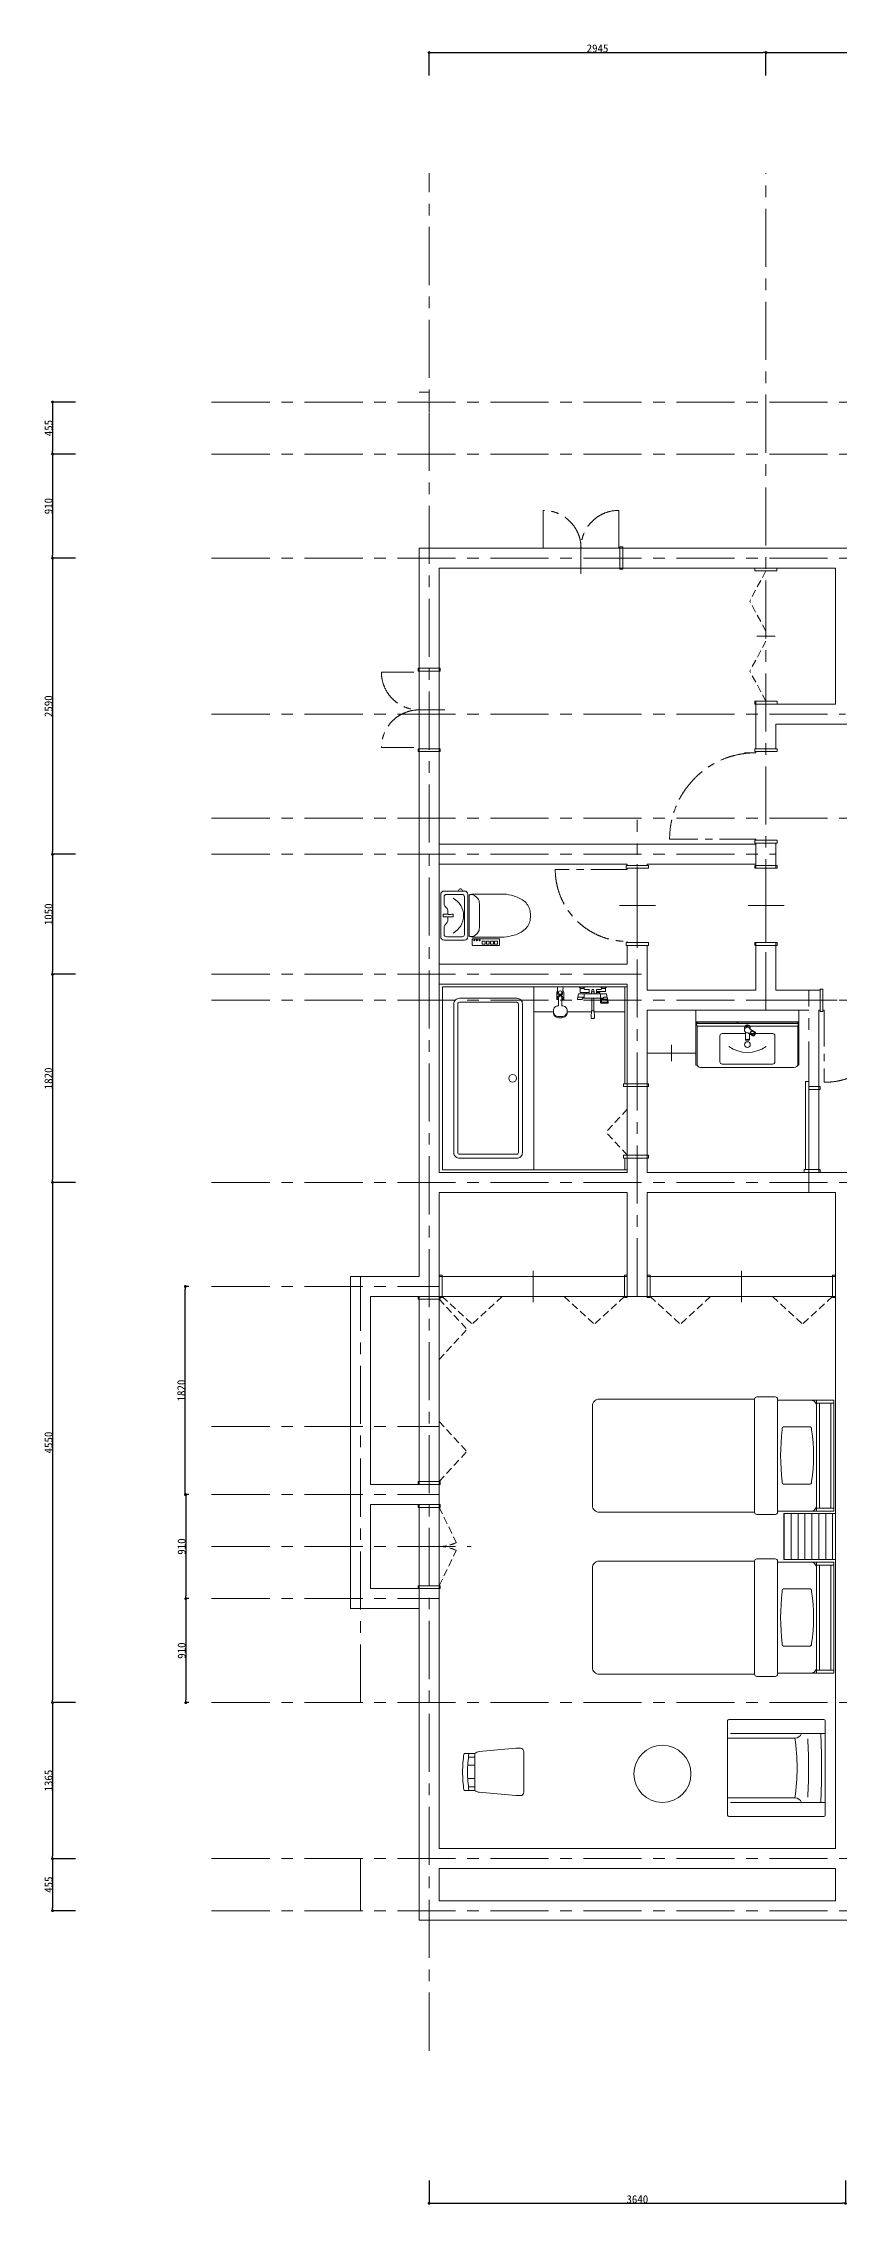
# Model space of a CAD drawing. Header units: millimetres. Extents: x -63086 to 83971, y -129912 to 13382.
# Drawn here: x 13730 to 20694, y -5653 to 13253 of the extents above; entities that cross this region are included whole.
import ezdxf

# ---------------------------------------------------------------- set-up
doc = ezdxf.new("R2010")
doc.units = ezdxf.units.MM
doc.linetypes.add('CENTERX2', pattern=[101.6, 63.5, -12.7, 12.7, -12.7])
doc.linetypes.add('HIDDEN', pattern=[9.525, 6.35, -3.175])
doc.layers.get('0').update_dxf_attribs({"lineweight": 0})
for name, color, linetype, lineweight in [('001壁芯', 7, 'CENTERX2', 0), ('002寸法', 7, 'Continuous', 0), ('003壁', 7, 'Continuous', 9), ('004建具', 7, 'Continuous', 9), ('096ユニットバス', 7, 'Continuous', 0), ('097家具', 7, 'Continuous', 0), ('098階段', 7, 'Continuous', 9), ('95洗面', 7, 'Continuous', 5)]:
    doc.layers.add(name, color=color, linetype=linetype, lineweight=lineweight)
doc.styles.get("Standard").update_dxf_attribs({"font": 'MS Mincho.ttf'})
doc.dimstyles.new('寸法', dxfattribs={"dimtxt": 70, "dimasz": 25, "dimexe": 1.5, "dimexo": 200, "dimtad": 1, "dimdec": 0, "dimtxsty": 'Standard', "dimblk": 'DOT', "dimcen": 2.5, "dimadec": 0, "dimazin": 0, "dimtfac": 1, "dimtdec": 0, "dimtmove": 0, "dimatfit": 3, "dimfxl": 200, "dimfxlon": 1, "dimarcsym": 0})

# ---------------------------------------------------------------- blocks, each defined once
blk = doc.blocks.new('_Dot')
at = {"color": 0, "linetype": 'ByBlock', "lineweight": -2}
blk.add_line((-0.5, 0), (-1, 0), dxfattribs=at)
at = {"color": 0, "linetype": 'ByBlock', "const_width": 0.5}
blk.add_lwpolyline([(-0.25, 0, 1), (0.25, 0, 1)], format="xyb", close=True, dxfattribs=at)
blk = doc.blocks.new('*D2')
at = {"layer": '002寸法', "color": 0, "lineweight": -2, "transparency": 16777216}
for p, q in [((14011, 10114), (13810, 10114)), ((13811, 10089), (13811, 9684)), ((14011, 9659), (13810, 9659))]:
    blk.add_line(p, q, dxfattribs=at)
at = {"layer": 'Defpoints', "color": 0, "transparency": 16777216}
for p in [(15202, 10114), (13811, 9659), (15202, 9659)]:
    blk.add_point(p, dxfattribs=at)
at = {"layer": '002寸法', "color": 0, "lineweight": -2, "transparency": 16777216, "xscale": 25, "yscale": 25, "zscale": 25}
for p, rotation in [((13811, 10114), 90), ((13811, 9659), 270)]:
    blk.add_blockref('_Dot', p, dxfattribs=dict(at, rotation=rotation))
at = {"layer": '002寸法', "color": 0, "transparency": 16777216, "insert": (13776, 9887), "char_height": 70, "attachment_point": 5, "rotation": 90}
blk.add_mtext('455', dxfattribs=at)
blk = doc.blocks.new('*D3')
at = {"layer": '002寸法', "color": 0, "lineweight": -2, "transparency": 16777216}
for p, q in [((14011, 9659), (13810, 9659)), ((13811, 9634), (13811, 8774)), ((14011, 8749), (13810, 8749))]:
    blk.add_line(p, q, dxfattribs=at)
at = {"layer": 'Defpoints', "color": 0, "transparency": 16777216}
for p in [(15202, 9659), (13811, 8749), (15202, 8749)]:
    blk.add_point(p, dxfattribs=at)
at = {"layer": '002寸法', "color": 0, "lineweight": -2, "transparency": 16777216, "xscale": 25, "yscale": 25, "zscale": 25}
for p, rotation in [((13811, 9659), 90), ((13811, 8749), 270)]:
    blk.add_blockref('_Dot', p, dxfattribs=dict(at, rotation=rotation))
at = {"layer": '002寸法', "color": 0, "transparency": 16777216, "insert": (13776, 9204), "char_height": 70, "attachment_point": 5, "rotation": 90}
blk.add_mtext('910', dxfattribs=at)
blk = doc.blocks.new('*D4')
at = {"layer": '002寸法', "color": 0, "lineweight": -2, "transparency": 16777216}
for p, q in [((14011, 8749), (13810, 8749)), ((13811, 8724), (13811, 6184)), ((14011, 6159), (13810, 6159))]:
    blk.add_line(p, q, dxfattribs=at)
at = {"layer": 'Defpoints', "color": 0, "transparency": 16777216}
for p in [(15202, 8749), (13811, 6159), (15202, 6159)]:
    blk.add_point(p, dxfattribs=at)
at = {"layer": '002寸法', "color": 0, "lineweight": -2, "transparency": 16777216, "xscale": 25, "yscale": 25, "zscale": 25}
for p, rotation in [((13811, 8749), 90), ((13811, 6159), 270)]:
    blk.add_blockref('_Dot', p, dxfattribs=dict(at, rotation=rotation))
at = {"layer": '002寸法', "color": 0, "transparency": 16777216, "insert": (13776, 7454), "char_height": 70, "attachment_point": 5, "rotation": 90}
blk.add_mtext('2590', dxfattribs=at)
blk = doc.blocks.new('*D5')
at = {"layer": '002寸法', "color": 0, "lineweight": -2, "transparency": 16777216}
for p, q in [((14011, 6159), (13810, 6159)), ((13811, 6134), (13811, 5134)), ((14011, 5109), (13810, 5109))]:
    blk.add_line(p, q, dxfattribs=at)
at = {"layer": 'Defpoints', "color": 0, "transparency": 16777216}
for p in [(15202, 6159), (13811, 5109), (15202, 5109)]:
    blk.add_point(p, dxfattribs=at)
at = {"layer": '002寸法', "color": 0, "lineweight": -2, "transparency": 16777216, "xscale": 25, "yscale": 25, "zscale": 25}
for p, rotation in [((13811, 6159), 90), ((13811, 5109), 270)]:
    blk.add_blockref('_Dot', p, dxfattribs=dict(at, rotation=rotation))
at = {"layer": '002寸法', "color": 0, "transparency": 16777216, "insert": (13776, 5634), "char_height": 70, "attachment_point": 5, "rotation": 90}
blk.add_mtext('1050', dxfattribs=at)
blk = doc.blocks.new('*D6')
at = {"layer": '002寸法', "color": 0, "lineweight": -2, "transparency": 16777216}
for p, q in [((14011, 5109), (13810, 5109)), ((13811, 5084), (13811, 3314)), ((14011, 3289), (13810, 3289))]:
    blk.add_line(p, q, dxfattribs=at)
at = {"layer": 'Defpoints', "color": 0, "transparency": 16777216}
for p in [(15202, 5109), (13811, 3289), (15202, 3289)]:
    blk.add_point(p, dxfattribs=at)
at = {"layer": '002寸法', "color": 0, "lineweight": -2, "transparency": 16777216, "xscale": 25, "yscale": 25, "zscale": 25}
for p, rotation in [((13811, 5109), 90), ((13811, 3289), 270)]:
    blk.add_blockref('_Dot', p, dxfattribs=dict(at, rotation=rotation))
at = {"layer": '002寸法', "color": 0, "transparency": 16777216, "insert": (13776, 4199), "char_height": 70, "attachment_point": 5, "rotation": 90}
blk.add_mtext('1820', dxfattribs=at)
blk = doc.blocks.new('*D7')
at = {"layer": '002寸法', "color": 0, "lineweight": -2, "transparency": 16777216}
for p, q in [((14011, 3289), (13810, 3289)), ((13811, 3264), (13811, -1236)), ((14011, -1261), (13810, -1261))]:
    blk.add_line(p, q, dxfattribs=at)
at = {"layer": 'Defpoints', "color": 0, "transparency": 16777216}
for p in [(15202, 3289), (13811, -1261), (15202, -1261)]:
    blk.add_point(p, dxfattribs=at)
at = {"layer": '002寸法', "color": 0, "lineweight": -2, "transparency": 16777216, "xscale": 25, "yscale": 25, "zscale": 25}
for p, rotation in [((13811, 3289), 90), ((13811, -1261), 270)]:
    blk.add_blockref('_Dot', p, dxfattribs=dict(at, rotation=rotation))
at = {"layer": '002寸法', "color": 0, "transparency": 16777216, "insert": (13776, 1014), "char_height": 70, "attachment_point": 5, "rotation": 90}
blk.add_mtext('4550', dxfattribs=at)
blk = doc.blocks.new('*D8')
at = {"layer": '002寸法', "color": 0, "lineweight": -2, "transparency": 16777216}
for p, q in [((14011, -1261), (13810, -1261)), ((13811, -1286), (13811, -2601)), ((14011, -2626), (13810, -2626))]:
    blk.add_line(p, q, dxfattribs=at)
at = {"layer": 'Defpoints', "color": 0, "transparency": 16777216}
for p in [(15202, -1261), (13811, -2626), (15202, -2626)]:
    blk.add_point(p, dxfattribs=at)
at = {"layer": '002寸法', "color": 0, "lineweight": -2, "transparency": 16777216, "xscale": 25, "yscale": 25, "zscale": 25}
for p, rotation in [((13811, -1261), 90), ((13811, -2626), 270)]:
    blk.add_blockref('_Dot', p, dxfattribs=dict(at, rotation=rotation))
at = {"layer": '002寸法', "color": 0, "transparency": 16777216, "insert": (13776, -1943), "char_height": 70, "attachment_point": 5, "rotation": 90}
blk.add_mtext('1365', dxfattribs=at)
blk = doc.blocks.new('*D9')
at = {"layer": '002寸法', "color": 0, "lineweight": -2, "transparency": 16777216}
for p, q in [((14011, -2626), (13810, -2626)), ((13811, -2651), (13811, -3056)), ((14011, -3081), (13810, -3081))]:
    blk.add_line(p, q, dxfattribs=at)
at = {"layer": 'Defpoints', "color": 0, "transparency": 16777216}
for p in [(15202, -2626), (13811, -3081), (15202, -3081)]:
    blk.add_point(p, dxfattribs=at)
at = {"layer": '002寸法', "color": 0, "lineweight": -2, "transparency": 16777216, "xscale": 25, "yscale": 25, "zscale": 25}
for p, rotation in [((13811, -2626), 90), ((13811, -3081), 270)]:
    blk.add_blockref('_Dot', p, dxfattribs=dict(at, rotation=rotation))
at = {"layer": '002寸法', "color": 0, "transparency": 16777216, "insert": (13776, -2853), "char_height": 70, "attachment_point": 5, "rotation": 90}
blk.add_mtext('455', dxfattribs=at)
blk = doc.blocks.new('*D10')
at = {"layer": '002寸法', "color": 0, "lineweight": -2, "transparency": 16777216}
for p, q in [((17104, 12971), (17104, 13173)), ((17129, 13171), (20024, 13171)), ((20049, 12971), (20049, 13173))]:
    blk.add_line(p, q, dxfattribs=at)
at = {"layer": 'Defpoints', "color": 0, "transparency": 16777216}
for p in [(20049, 13171), (17104, 12115), (20049, 12115)]:
    blk.add_point(p, dxfattribs=at)
at = {"layer": '002寸法', "color": 0, "lineweight": -2, "transparency": 16777216, "xscale": 25, "yscale": 25, "zscale": 25, "rotation": 180}
blk.add_blockref('_Dot', (17104, 13171), dxfattribs=at)
at = {"layer": '002寸法', "color": 0, "lineweight": -2, "transparency": 16777216, "xscale": 25, "yscale": 25, "zscale": 25}
blk.add_blockref('_Dot', (20049, 13171), dxfattribs=at)
at = {"layer": '002寸法', "color": 0, "transparency": 16777216, "insert": (18576, 13207), "char_height": 70, "attachment_point": 5}
blk.add_mtext('2945', dxfattribs=at)
blk = doc.blocks.new('*D11')
at = {"layer": '002寸法', "color": 0, "lineweight": -2, "transparency": 16777216}
for p, q in [((20049, 12971), (20049, 13173)), ((20074, 13171), (23904, 13171)), ((23929, 12971), (23929, 13173))]:
    blk.add_line(p, q, dxfattribs=at)
at = {"layer": 'Defpoints', "color": 0, "transparency": 16777216}
for p in [(23929, 13171), (20049, 12115), (23929, 12115)]:
    blk.add_point(p, dxfattribs=at)
at = {"layer": '002寸法', "color": 0, "lineweight": -2, "transparency": 16777216, "xscale": 25, "yscale": 25, "zscale": 25, "rotation": 180}
blk.add_blockref('_Dot', (20049, 13171), dxfattribs=at)
at = {"layer": '002寸法', "color": 0, "lineweight": -2, "transparency": 16777216, "xscale": 25, "yscale": 25, "zscale": 25}
blk.add_blockref('_Dot', (23929, 13171), dxfattribs=at)
at = {"layer": '002寸法', "color": 0, "transparency": 16777216, "insert": (21989, 13207), "char_height": 70, "attachment_point": 5}
blk.add_mtext('3880', dxfattribs=at)
blk = doc.blocks.new('*D14')
at = {"layer": '002寸法', "color": 0, "lineweight": -2, "transparency": 16777216}
for p, q in [((17104, -5440), (17104, -5642)), ((20744, -5440), (20744, -5642)), ((17129, -5640), (20719, -5640))]:
    blk.add_line(p, q, dxfattribs=at)
at = {"layer": 'Defpoints', "color": 0, "transparency": 16777216}
for p in [(17104, -4306), (20744, -4306), (20744, -5640)]:
    blk.add_point(p, dxfattribs=at)
at = {"layer": '002寸法', "color": 0, "lineweight": -2, "transparency": 16777216, "xscale": 25, "yscale": 25, "zscale": 25, "rotation": 180}
blk.add_blockref('_Dot', (17104, -5640), dxfattribs=at)
at = {"layer": '002寸法', "color": 0, "lineweight": -2, "transparency": 16777216, "xscale": 25, "yscale": 25, "zscale": 25}
blk.add_blockref('_Dot', (20744, -5640), dxfattribs=at)
at = {"layer": '002寸法', "color": 0, "transparency": 16777216, "insert": (18924, -5605), "char_height": 70, "attachment_point": 5}
blk.add_mtext('3640', dxfattribs=at)
blk = doc.blocks.new('*D20')
at = {"layer": '002寸法', "color": 0, "lineweight": -2, "transparency": 16777216}
for p, q in [((15002, 559), (14975, 559)), ((14976, 534), (14976, -326)), ((15002, -351), (14975, -351))]:
    blk.add_line(p, q, dxfattribs=at)
at = {"layer": 'Defpoints', "color": 0, "transparency": 16777216}
for p in [(15202, 559), (14976, -351), (15202, -351)]:
    blk.add_point(p, dxfattribs=at)
at = {"layer": '002寸法', "color": 0, "lineweight": -2, "transparency": 16777216, "xscale": 25, "yscale": 25, "zscale": 25}
for p, rotation in [((14976, 559), 90), ((14976, -351), 270)]:
    blk.add_blockref('_Dot', p, dxfattribs=dict(at, rotation=rotation))
at = {"layer": '002寸法', "color": 0, "transparency": 16777216, "insert": (14940, 104), "char_height": 70, "attachment_point": 5, "rotation": 90}
blk.add_mtext('910', dxfattribs=at)
blk = doc.blocks.new('*D21')
at = {"layer": '002寸法', "color": 0, "lineweight": -2, "transparency": 16777216}
for p, q in [((15002, -351), (14975, -351)), ((14976, -376), (14976, -1236)), ((15002, -1261), (14975, -1261))]:
    blk.add_line(p, q, dxfattribs=at)
at = {"layer": 'Defpoints', "color": 0, "transparency": 16777216}
for p in [(15202, -351), (14976, -1261), (15202, -1261)]:
    blk.add_point(p, dxfattribs=at)
at = {"layer": '002寸法', "color": 0, "lineweight": -2, "transparency": 16777216, "xscale": 25, "yscale": 25, "zscale": 25}
for p, rotation in [((14976, -351), 90), ((14976, -1261), 270)]:
    blk.add_blockref('_Dot', p, dxfattribs=dict(at, rotation=rotation))
at = {"layer": '002寸法', "color": 0, "transparency": 16777216, "insert": (14940, -806), "char_height": 70, "attachment_point": 5, "rotation": 90}
blk.add_mtext('910', dxfattribs=at)
blk = doc.blocks.new('*D22')
at = {"layer": '002寸法', "color": 0, "lineweight": -2, "transparency": 16777216}
for p, q in [((15002, 2379), (14971, 2379)), ((14972, 584), (14972, 2354)), ((15002, 559), (14971, 559))]:
    blk.add_line(p, q, dxfattribs=at)
at = {"layer": 'Defpoints', "color": 0, "transparency": 16777216}
for p in [(14972, 2379), (15202, 2379), (15202, 559)]:
    blk.add_point(p, dxfattribs=at)
at = {"layer": '002寸法', "color": 0, "lineweight": -2, "transparency": 16777216, "xscale": 25, "yscale": 25, "zscale": 25}
for p, rotation in [((14972, 2379), 90), ((14972, 559), 270)]:
    blk.add_blockref('_Dot', p, dxfattribs=dict(at, rotation=rotation))
at = {"layer": '002寸法', "color": 0, "transparency": 16777216, "insert": (14937, 1469), "char_height": 70, "attachment_point": 5, "rotation": 90}
blk.add_mtext('1820', dxfattribs=at)
blk = doc.blocks.new('*U33')
at = {"color": 0, "linetype": 'ByBlock', "lineweight": -2}
for points in [[(30, 215), (207, 215, -0.414214), (237, 185), (237, -185, -0.414214), (207, -215), (30, -215, -0.414214), (0, -185), (0, 185, -0.414214)], [(340, 0), (338, 97), (337, 120, 0.211916), (318, 156), (295, 176, 0.125119), (281, 182), (272, 184), (272, 189), (533, 189, -0.07041), (616, 178, -0.083469), (716, 137), (728, 128, -0.167569), (781, 45), (783, 29, -0.072319), (783, -29), (781, -45, -0.167569), (728, -128), (716, -137, -0.083469), (616, -178, -0.07041), (533, -189), (272, -189), (272, -184), (281, -182, 0.125119), (295, -176), (318, -156, 0.211916), (337, -120), (338, -97)], [(89, 11), (94, 12), (104, 12, -0.414214), (109, 7), (109, -7, -0.414214), (104, -12), (94, -12), (89, -11), (66, -11, -0.069336), (65, -12), (25, -12, -0.414214), (20, -7), (20, 7, -0.414214), (25, 12), (65, 12, -0.069336), (66, 11)]]:
    blk.add_lwpolyline(points, format="xyb", close=True, dxfattribs=at)
for points in [[(191, 215), (191, 220, 0.228779), (183, 229, 0.253275), (174, 235, 0.253275), (164, 229, 0.228779), (156, 220), (156, 215)], [(62, -12), (62, -47, -0.196533), (56, -61), (36, -82, 0.196533), (30, -96), (30, -165, 0.414214), (50, -185), (187, -185, 0.414214), (207, -165), (207, 165, 0.414214), (187, 185), (50, 185, 0.414214), (30, 165), (30, 96, 0.196533), (36, 82), (56, 61, -0.196533), (62, 47), (62, 12)], [(108, -152, 0.60107), (108, 152)], [(272, -184), (258, -184, -0.414214), (248, -174), (248, 174, -0.414214), (258, 184), (272, 184)]]:
    blk.add_lwpolyline(points, format="xyb", dxfattribs=at)
blk.add_lwpolyline([(509, -261), (281, -261, -0.414214), (276, -256), (276, -209, -0.414214), (281, -204), (509, -204, -0.414214), (514, -209), (514, -256, -0.414214)], format="xyb", close=True)
for points in [[(363, -224), (388, -224), (388, -250), (363, -250)], [(400, -224), (425, -224), (425, -250), (400, -250)], [(436, -224), (461, -224), (461, -250), (436, -250)], [(471, -224), (496, -224), (496, -250), (471, -250)]]:
    blk.add_lwpolyline(points, close=True, dxfattribs=at)
for centre in [(294, -214), (317, -214), (340, -214)]:
    blk.add_circle(centre, 5.07, dxfattribs=at)
blk = doc.blocks.new('浴槽（CAD素材.com）d258ce55')
at = {"color": 0, "linetype": 'ByBlock', "lineweight": -2}
blk.add_lwpolyline([(800, 1600), (0, 1600), (0, 0), (800, 0)], close=True, dxfattribs=at)
for points in [[(650, 1500), (150, 1500, 0.414214), (100, 1450), (100, 150, 0.414214), (150, 100), (650, 100, 0.414214), (700, 150), (700, 1450, 0.414214)], [(650, 1465), (150, 1465, 0.414214), (135, 1450), (135, 150, 0.414214), (150, 135), (650, 135, 0.414214), (665, 150), (665, 1450, 0.414214)]]:
    blk.add_lwpolyline(points, format="xyb", close=True, dxfattribs=at)
blk.add_circle((615, 800), 34, dxfattribs=at)
blk = doc.blocks.new('シャワー4（CAD素材.com）')
at = {"color": 0, "linetype": 'ByBlock', "lineweight": -2}
for points in [[(-20, -65), (-25, 0)], [(20, -65), (25, 0)]]:
    blk.add_lwpolyline(points, dxfattribs=at)
blk.add_lwpolyline([(-60, -215), (-60, -210, -0.414214), (-15, -165), (-15, -95, -1), (15, -95), (15, -165, -0.414214), (60, -210), (60, -215, -0.414214), (15, -260), (-15, -260, -0.414214)], format="xyb", close=True, dxfattribs=at)
for points in [[(-30, -50), (-30, -110), (-19, -110), (-19, -107, -1.816187), (19, -107), (19, -110), (30, -110), (30, -50)], [(-20, -65, 0.247864), (20, -65)], [(60, -217, -0.013897), (60, -220), (60, -225, -0.414214), (15, -270), (-15, -270, -0.414214), (-60, -225), (-60, -220, -0.013897), (-60, -217, -0.013897)]]:
    blk.add_lwpolyline(points, format="xyb", dxfattribs=at)
blk.add_circle((0, -50), 15, dxfattribs=at)
for start, end in [(139.071, 180), (0, 40.929)]:
    blk.add_arc((0, -50), 30, start, end, dxfattribs=at)
blk = doc.blocks.new('シャワー10（CAD素材.com）')
at = {"color": 0, "linetype": 'ByBlock', "lineweight": -2}
blk.add_line((92, -99), (-87, -99), dxfattribs=at)
for points in [[(-120, 0), (-120, -2), (-106, -12), (-84, -12)], [(-70, 0), (-70, -2), (-84, -12)], [(70, 0), (70, -2), (84, -12)], [(120, 0), (120, -2), (106, -12)], [(-32, -62), (-32, -22), (-70, -22), (-79, -16), (-112, -16), (-112, -51), (-32, -51)], [(-106, -16), (-106, -12)], [(-84, -16), (-84, -12)], [(-75, -62), (-75, -99)], [(-57, -51), (-57, -62)], [(-12, -62), (-12, -45), (12, -45), (12, -62)], [(-10, -99), (-10, -209)], [(-8, -30), (-8, -45)], [(10, -209), (10, -99)], [(33, -40), (31, -42), (31, -49), (33, -51)], [(33, -62), (33, -51), (58, -51), (58, -62)], [(58, -40), (60, -42), (60, -49), (58, -51)], [(67, -99), (67, -62)], [(84, -16), (84, -12)], [(106, -12), (84, -12)], [(106, -16), (106, -12)]]:
    blk.add_lwpolyline(points, dxfattribs=at)
for points in [[(118, -90), (92, -90), (92, -103), (68, -103), (68, -139, 0.414214), (71, -142), (132, -142, 0.476123), (135, -138), (127, -100), (124, -98), (119, -62), (-126, -62), (-130, -91), (-135, -108, 0.503545), (-133, -111), (-97, -111, 0.219806), (-96, -110), (-81, -93, 0.639605), (-82, -91), (-126, -91)], [(8, -45), (8, -30, 1), (-8, -30)], [(12, -209), (-12, -209), (-15, -262, 1.052153), (15, -262), (12, -209)]]:
    blk.add_lwpolyline(points, format="xyb", dxfattribs=at)
for points in [[(70, -22), (33, -22), (33, -40), (112, -40), (112, -16), (79, -16)], [(127, -135), (75, -135), (75, -107), (121, -107)]]:
    blk.add_lwpolyline(points, close=True, dxfattribs=at)
blk = doc.blocks.new('洗面台（CAD素材.com）2')
at = {"color": 0, "linetype": 'ByBlock', "lineweight": -2}
for points in [[(-438, 20), (-450, 20), (-450, 500), (450, 500), (450, 20), (438, 20)], [(-450, 400), (-440, 360), (440, 360), (450, 400), (-450, 400)], [(63, 297), (29, 297)]]:
    blk.add_lwpolyline(points, dxfattribs=at)
for points in [[(-90, 395), (-90, 385), (-440, 385), (-440, 395)], [(-85, 385), (-85, 395), (440, 395), (440, 385)]]:
    blk.add_lwpolyline(points, close=True, dxfattribs=at)
for points in [[(440, 360), (440, 30, -0.414214), (410, 0), (-410, 0, -0.414214), (-440, 30), (-440, 360)], [(-18, 297), (-220, 297, 0.414214), (-240, 277), (-240, 50, 0.414214), (-220, 30), (220, 30, 0.414214), (240, 50), (240, 277, 0.414214), (220, 297), (71, 297)], [(-25, 327), (-25, 347, -1), (25, 347), (25, 335)], [(-18, 309), (-18, 245, 0.414214), (-10, 238), (10, 238, 0.414214), (17, 245), (17, 296)], [(-13, 249), (-13, 248, 0.414214), (-10, 245), (10, 245, 0.414214), (13, 248), (13, 249)], [(32, 296, -0.414214), (29, 306), (32, 313, -0.414214), (43, 316)], [(-163, 184, 0.323559), (163, 184)]]:
    blk.add_lwpolyline(points, format="xyb", dxfattribs=at)
for points in [[(5, 303), (48, 278, 0.414214), (62, 282), (71, 297, 0.414214), (67, 310), (24, 335, 2.236835)], [(59, 307, -0.414214), (62, 296), (58, 289, -0.414214), (47, 286), (29, 297, -0.414214), (26, 308), (29, 314, -0.414214), (40, 317)]]:
    blk.add_lwpolyline(points, format="xyb", close=True, dxfattribs=at)
for centre, radius in [((0, 200), 25), ((0, 362), 5)]:
    blk.add_circle(centre, radius, dxfattribs=at)
blk = doc.blocks.new('ベッド（CAD素材.com）887ea087')
at = {"color": 0, "linetype": 'ByBlock', "lineweight": -2}
for points in [[(492, 485), (0, 485), (0, -485)], [(0, 460), (150, 460)], [(25, 460), (25, -460)], [(125, -460), (125, 460)], [(150, -485), (150, 485)], [(0, -460), (150, -460)], [(0, -485), (492, -485)]]:
    blk.add_lwpolyline(points, dxfattribs=at)
for points in [[(150, 435, -0.414214), (200, 485)], [(692, 495), (2050, 495, -0.414214), (2110, 435), (2110, -435, -0.414214), (2050, -495), (692, -495)], [(200, -485, -0.414214), (150, -435)]]:
    blk.add_lwpolyline(points, format="xyb", dxfattribs=at)
for points in [[(692, 494, 0.414214), (672, 514), (512, 514, 0.414214), (492, 494), (492, -494, 0.414214), (512, -514), (672, -514, 0.414214), (692, -494)], [(217, 250, 0.573776), (195, 227, 0.078373), (195, -228, 0.577872), (216, -253), (430, -253, 0.577872), (451, -228, 0.060591), (451, 227, 0.573776), (430, 250)]]:
    blk.add_lwpolyline(points, format="xyb", close=True, dxfattribs=at)
blk = doc.blocks.new('ソファ（CAD素材.com）addd6315')
at = {"color": 0, "linetype": 'ByBlock', "lineweight": -2}
for points in [[(414, 0, 0.239035), (425, 12), (425, 842, 0.351395), (412, 854), (-412, 854, 0.351395), (-425, 842), (-425, 12, 0.239035), (-414, 0), (414, 0)], [(-261, 0), (-261, 590, 0.287763), (-301, 648)], [(-261, 590, -0.070077), (261, 590)], [(256, 701, 0.029573), (-256, 701)], [(261, 0), (261, 590, -0.287763), (301, 648)]]:
    blk.add_lwpolyline(points, format="xyb", dxfattribs=at)
for points in [[(-301, 854), (-301, 26)], [(-301, 815), (-122, 821), (122, 821), (301, 815)], [(301, 854), (301, 26)]]:
    blk.add_lwpolyline(points, dxfattribs=at)
blk = doc.blocks.new('*U310')
at = {"color": 0, "linetype": 'ByBlock', "lineweight": -2}
for points in [[(161, 427, -0.135443), (178, 390), (207, 71), (207, 30, -0.414889), (177, 0), (-177, 0, -0.414889), (-207, 30), (-207, 71), (-178, 390, -0.135443), (-161, 427)], [(-161, 480, -0.035347), (0, 492, -0.035347), (161, 480)]]:
    blk.add_lwpolyline(points, format="xyb", dxfattribs=at)
blk.add_lwpolyline([(0, 535, 0.045154), (-161, 523), (-161, 427), (161, 427), (161, 523, 0.045154)], format="xyb", close=True, dxfattribs=at)
for points in [[(-129, 484), (-129, 427)], [(-58, 490), (-58, 427)], [(58, 490), (58, 427)], [(129, 484), (129, 427)]]:
    blk.add_lwpolyline(points, dxfattribs=at)

msp = doc.modelspace()

# ---------------------------------------------------------------- hatches: boundary and pattern name
at = {"layer": '097家具', "ltscale": 10}
h = msp.add_hatch(dxfattribs=at)
h.set_pattern_fill('ANSI31', color=256, scale=19, angle=45)
h.paths.add_polyline_path([(20656.4634, 391.9193), (20206.4634, 391.9193), (20206.4634, -8.0807), (20656.4634, -8.0807)])

# ---------------------------------------------------------------- linework, layer by layer
at = {"layer": '001壁芯', "ltscale": 8}
for p, q in [((17103.9634, -4305.5057), (17103.9634, 12115.3398)), ((20048.9634, 4794.4193), (20048.9634, 12115.3398)), ((15202.0396, 10114.4193), (32782.7251, 10114.4193)), ((15202.0396, 9659.4193), (28202.0396, 9659.4193)), ((15202.0396, 9659.4193), (32782.7251, 9659.4193)), ((15202.0396, 8749.4193), (28202.0396, 8749.4193)), ((15202.0396, 8749.4193), (32782.7251, 8749.4193)), ((15202.0396, 7384.4193), (20743.9634, 7384.4193)), ((15202.0396, 6474.4193), (32782.7251, 6474.4193)), ((18923.9634, 2291.9193), (18923.9634, 6459.7767)), ((15202.0396, 6159.4193), (20136.4634, 6159.4193)), ((15202.0396, 6159.4193), (20136.4634, 6159.4193)), ((15202.0396, 5109.4193), (19011.4634, 5109.4193)), ((15202.0396, 5109.4193), (19011.4634, 5109.4193)), ((20423.9634, 3201.9193), (20423.9634, 4969.4193)), ((15202.0396, 4881.9193), (28202.0396, 4881.9193)), ((15202.0396, 4881.9193), (19011.4634, 4881.9193)), ((19961.4634, 4881.9193), (21198.9634, 4881.9193)), ((15202.0396, 3289.4193), (20831.4634, 3289.4193)), ((15202.0396, 3289.4193), (20831.4634, 3289.4193)), ((16503.9634, -1260.5807), (16503.9634, 2466.9193)), ((15202.0396, 2379.4193), (17191.4634, 2379.4193)), ((15202.0396, 2379.4193), (17191.4634, 2379.4193)), ((15202.0396, 1154.4193), (17191.4634, 1154.4193)), ((15202.0396, 559.4193), (17191.4634, 559.4193)), ((15202.0396, 559.4193), (17191.4634, 559.4193)), ((15202.0396, 104.4193), (17472.4972, 104.4193)), ((15202.0396, -350.5807), (17191.4634, -350.5807)), ((15202.0396, -350.5807), (17191.4634, -350.5807)), ((15202.0396, -1260.5807), (28202.0396, -1260.5807)), ((15202.0396, -1260.5807), (32782.7251, -1260.5807)), ((15202.0396, -2625.5807), (28202.0396, -2625.5807)), ((15202.0396, -2625.5807), (32782.7251, -2625.5807)), ((16503.9634, -3080.5807), (16503.9634, -2625.5807)), ((15202.0396, -3080.5807), (28202.0396, -3080.5807)), ((15202.0396, -3080.5807), (32782.7251, -3080.5807))]:
    msp.add_line(p, q, dxfattribs=at)
at = {"layer": '003壁'}
for p, q in [((17103.9634, 10201.9193), (17016.4634, 10201.9193)), ((17103.9634, 10114.4193), (17191.4634, 10114.4193)), ((17103.9634, 10114.4193), (17103.9634, 10026.9193)), ((17016.4634, 8836.9193), (17016.4634, 2466.9193)), ((17016.4634, 8836.9193), (23841.4634, 8836.9193)), ((17191.4634, 8661.9193), (19961.4634, 8661.9193)), ((17191.4634, 8661.9193), (17191.4634, 3376.9193)), ((20136.4634, 8661.9193), (20656.4634, 8661.9193)), ((20656.4634, 7471.9193), (20656.4634, 8661.9193)), ((19961.4634, 7081.9193), (19961.4634, 7496.9193)), ((20136.4634, 7471.9193), (20656.4634, 7471.9193)), ((20136.4634, 7296.9193), (20656.4634, 7296.9193)), ((20136.4634, 7081.9193), (20136.4634, 7296.9193)), ((20656.4634, 7296.9193), (23841.4634, 7296.9193)), ((19961.4634, 7046.9193), (19961.4634, 7056.9193)), ((17191.4634, 6246.9193), (19961.4634, 6246.9193)), ((19961.4634, 6281.9193), (19961.4634, 6291.9193)), ((19961.4634, 6036.9193), (19961.4634, 6256.9193)), ((20136.4634, 6036.9193), (20136.4634, 6256.9193)), ((17191.4634, 6071.9193), (18836.4634, 6071.9193)), ((18836.4634, 6061.9193), (18836.4634, 6071.9193)), ((19011.4634, 6071.9193), (19961.4634, 6071.9193)), ((19011.4634, 6061.9193), (19011.4634, 6071.9193)), ((18836.4634, 6026.9193), (18836.4634, 6036.9193)), ((18836.4634, 5386.9193), (18836.4634, 5396.9193)), ((18836.4634, 5196.9193), (18836.4634, 5361.9193)), ((19011.4634, 4969.4193), (19011.4634, 5361.9193)), ((19961.4634, 4969.4193), (19961.4634, 5386.9193)), ((20136.4634, 4969.4193), (20136.4634, 5386.9193)), ((18836.4634, 5021.9193), (17191.4634, 5021.9193)), ((18836.4634, 3376.9193), (18836.4634, 5021.9193)), ((20423.9634, 4794.4193), (19011.4634, 4794.4193)), ((19011.4634, 3376.9193), (19011.4634, 4794.4193)), ((20336.4634, 4314.4193), (20336.4634, 4794.4193)), ((20511.4634, 3376.9193), (20511.4634, 4794.4193)), ((20521.4634, 4794.4193), (20511.4634, 4794.4193)), ((20556.4634, 4794.4193), (20546.4634, 4794.4193)), ((17191.4634, 3376.9193), (18836.4634, 3376.9193)), ((19011.4634, 3376.9193), (20336.4634, 3376.9193)), ((20511.4634, 3376.9193), (20831.4634, 3376.9193)), ((17191.4634, 3201.9193), (18836.4634, 3201.9193)), ((17191.4634, 3201.9193), (17191.4634, 2466.9193)), ((18836.4634, 2466.9193), (18836.4634, 3201.9193)), ((19011.4634, 2466.9193), (19011.4634, 3201.9193)), ((19011.4634, 3201.9193), (20656.4634, 3201.9193)), ((20656.4634, 2466.9193), (20656.4634, 3201.9193)), ((17016.4634, 2466.9193), (16416.4634, 2466.9193)), ((16416.4634, 2466.9193), (16416.4634, 1751.9193)), ((17191.4634, 2466.9193), (18836.4634, 2466.9193)), ((19011.4634, 2466.9193), (20656.4634, 2466.9193)), ((17016.4634, 2291.9193), (16591.4634, 2291.9193)), ((16591.4634, 646.9193), (16591.4634, 2291.9193)), ((17016.4634, 2291.9193), (17016.4634, 646.9193)), ((18923.9634, 2291.9193), (17191.4634, 2291.9193)), ((17191.4634, 2291.9193), (17191.4634, -2538.0807)), ((18923.9634, 2379.4193), (18923.9634, 2291.9193)), ((18923.9634, 2291.9193), (20656.4634, 2291.9193)), ((20656.4634, -1173.0807), (20656.4634, 2291.9193)), ((16416.4634, -438.0807), (16416.4634, 1926.9193)), ((17016.4634, 646.9193), (16591.4634, 646.9193)), ((16591.4634, -263.0807), (16591.4634, 471.9193)), ((17016.4634, 471.9193), (16591.4634, 471.9193)), ((17016.4634, 471.9193), (17016.4634, -3163.0807)), ((17016.4634, -263.0807), (16591.4634, -263.0807)), ((17016.4634, -350.5807), (17016.4634, -263.0807)), ((17016.4634, -438.0807), (16416.4634, -438.0807)), ((20656.4634, -1173.0807), (20656.4634, -2538.0807)), ((20656.4634, -2538.0807), (17191.4634, -2538.0807)), ((20656.4634, -2713.0807), (17191.4634, -2713.0807)), ((17191.4634, -2713.0807), (17191.4634, -2993.0807)), ((20656.4634, -2713.0807), (20656.4634, -2883.8935)), ((17191.4634, -2993.0807), (20656.4634, -2993.0807)), ((20656.4634, -2883.8935), (20656.4634, -2993.0807)), ((17016.4634, -3163.0807), (20831.4634, -3163.0807))]:
    msp.add_line(p, q, dxfattribs=at)
at = {"layer": '004建具', "linetype": 'CENTERX2', "ltscale": 5}
for p, q in [((18101.4634, 8884.3719), (18101.4634, 9166.9193)), ((18761.4634, 8884.3719), (18761.4634, 9166.9193)), ((18796.4634, 8846.9193), (18771.4634, 8846.9193)), ((18771.4634, 8846.9193), (18771.4634, 8836.9193)), ((18771.4634, 8836.9193), (18771.4634, 8661.9193)), ((18796.4634, 8836.9193), (18796.4634, 8846.9193)), ((18796.4634, 8651.9193), (18796.4634, 8836.9193)), ((18771.4634, 8661.9193), (18771.4634, 8651.9193)), ((18771.4634, 8651.9193), (18796.4634, 8651.9193)), ((19960.1412, 8661.9193), (19950.1412, 8661.9193)), ((19950.1412, 8661.9193), (19950.1412, 8636.9193)), ((19950.1412, 8636.9193), (19960.1412, 8636.9193)), ((20145.1412, 8661.9193), (19960.1412, 8661.9193)), ((19960.1412, 8636.9193), (20135.1412, 8636.9193)), ((20135.1412, 8636.9193), (20145.1412, 8636.9193)), ((20145.1412, 8636.9193), (20145.1412, 8661.9193)), ((16969.0108, 7751.9193), (16686.4634, 7751.9193)), ((17016.4634, 7786.9193), (17006.4634, 7786.9193)), ((17006.4634, 7786.9193), (17006.4634, 7761.9193)), ((17006.4634, 7761.9193), (17016.4634, 7761.9193)), ((17201.4634, 7786.9193), (17016.4634, 7786.9193)), ((17016.4634, 7761.9193), (17191.4634, 7761.9193)), ((17191.4634, 7761.9193), (17201.4634, 7761.9193)), ((17201.4634, 7761.9193), (17201.4634, 7786.9193)), ((19961.4634, 7496.9193), (19951.4634, 7496.9193)), ((19951.4634, 7496.9193), (19951.4634, 7471.9193)), ((19951.4634, 7471.9193), (19961.4634, 7471.9193)), ((20146.4634, 7496.9193), (19961.4634, 7496.9193)), ((19961.4634, 7471.9193), (20136.4634, 7471.9193)), ((20136.4634, 7471.9193), (20146.4634, 7471.9193)), ((20146.4634, 7471.9193), (20146.4634, 7496.9193)), ((16969.0108, 7091.9193), (16686.4634, 7091.9193)), ((17016.4634, 7081.9193), (17006.4634, 7081.9193)), ((17006.4634, 7081.9193), (17006.4634, 7056.9193)), ((17006.4634, 7056.9193), (17016.4634, 7056.9193)), ((17201.4634, 7081.9193), (17016.4634, 7081.9193)), ((17016.4634, 7056.9193), (17191.4634, 7056.9193)), ((17191.4634, 7056.9193), (17201.4634, 7056.9193)), ((17201.4634, 7056.9193), (17201.4634, 7081.9193)), ((19961.4634, 6291.9193), (19206.4634, 6291.9193)), ((18836.4634, 6061.9193), (18826.4634, 6061.9193)), ((18826.4634, 6061.9193), (18826.4634, 6036.9193)), ((19021.4634, 6061.9193), (18836.4634, 6061.9193)), ((19021.4634, 6036.9193), (19021.4634, 6061.9193)), ((19961.4634, 6061.9193), (19951.4634, 6061.9193)), ((19951.4634, 6061.9193), (19951.4634, 6036.9193)), ((20146.4634, 6061.9193), (19961.4634, 6061.9193)), ((20146.4634, 6036.9193), (20146.4634, 6061.9193)), ((18836.4634, 6026.9193), (18206.4634, 6026.9193)), ((18826.4634, 6036.9193), (18836.4634, 6036.9193)), ((18836.4634, 6036.9193), (19011.4634, 6036.9193)), ((19011.4634, 6036.9193), (19021.4634, 6036.9193)), ((19951.4634, 6036.9193), (19961.4634, 6036.9193)), ((19961.4634, 6036.9193), (20136.4634, 6036.9193)), ((20136.4634, 6036.9193), (20146.4634, 6036.9193)), ((18766.8211, 5711.9193), (19096.2164, 5711.9193)), ((19891.8211, 5711.9193), (20221.2164, 5711.9193)), ((18836.4634, 5386.9193), (18826.4634, 5386.9193)), ((18826.4634, 5386.9193), (18826.4634, 5361.9193)), ((18826.4634, 5361.9193), (18836.4634, 5361.9193)), ((19021.4634, 5386.9193), (18836.4634, 5386.9193)), ((18836.4634, 5361.9193), (19011.4634, 5361.9193)), ((19011.4634, 5361.9193), (19021.4634, 5361.9193)), ((19021.4634, 5361.9193), (19021.4634, 5386.9193)), ((19961.4634, 5386.9193), (19951.4634, 5386.9193)), ((19951.4634, 5386.9193), (19951.4634, 5361.9193)), ((19951.4634, 5361.9193), (19961.4634, 5361.9193)), ((20146.4634, 5386.9193), (19961.4634, 5386.9193)), ((19961.4634, 5361.9193), (20136.4634, 5361.9193)), ((20136.4634, 5361.9193), (20146.4634, 5361.9193)), ((20146.4634, 5361.9193), (20146.4634, 5386.9193)), ((20546.4634, 4979.4193), (20521.4634, 4979.4193)), ((20521.4634, 4979.4193), (20521.4634, 4794.4193)), ((20546.4634, 4969.4193), (20546.4634, 4979.4193)), ((20546.4634, 4794.4193), (20546.4634, 4969.4193)), ((20521.4634, 4794.4193), (20521.4634, 4784.4193)), ((20521.4634, 4784.4193), (20546.4634, 4784.4193)), ((20546.4634, 4784.4193), (20546.4634, 4794.4193)), ((20556.4634, 4794.4193), (20556.4634, 4164.4193)), ((18826.4634, 4126.9193), (18836.4634, 4126.9193)), ((19021.4634, 4151.9193), (18836.4634, 4151.9193)), ((18836.4634, 4126.9193), (19011.4634, 4126.9193)), ((19011.4634, 4126.9193), (19021.4634, 4126.9193)), ((19021.4634, 4126.9193), (19021.4634, 4151.9193)), ((20521.4634, 4126.9193), (20423.9634, 4126.9193)), ((20423.9634, 4101.9193), (20511.4634, 4101.9193)), ((20511.4634, 4101.9193), (20521.4634, 4101.9193)), ((20521.4634, 4101.9193), (20521.4634, 4126.9193)), ((18826.4634, 3501.9193), (18836.4634, 3501.9193)), ((19021.4634, 3526.9193), (18836.4634, 3526.9193)), ((18836.4634, 3501.9193), (19011.4634, 3501.9193)), ((19011.4634, 3501.9193), (19021.4634, 3501.9193)), ((19021.4634, 3501.9193), (19021.4634, 3526.9193)), ((20326.4634, 3376.9193), (20336.4634, 3376.9193)), ((20336.4634, 3376.9193), (20511.4634, 3376.9193)), ((20521.4634, 3401.9193), (20383.9634, 3401.9193)), ((20511.4634, 3376.9193), (20521.4634, 3376.9193)), ((20521.4634, 3376.9193), (20521.4634, 3401.9193)), ((17216.4634, 2476.9193), (17191.4634, 2476.9193)), ((17191.4634, 2476.9193), (17191.4634, 2291.9193)), ((17216.4634, 2466.9193), (17216.4634, 2476.9193)), ((17216.4634, 2291.9193), (17216.4634, 2466.9193)), ((18836.4634, 2476.9193), (18811.4634, 2476.9193)), ((18811.4634, 2476.9193), (18811.4634, 2291.9193)), ((18836.4634, 2466.9193), (18836.4634, 2476.9193)), ((18836.4634, 2291.9193), (18836.4634, 2466.9193)), ((19036.4634, 2476.9193), (19011.4634, 2476.9193)), ((19011.4634, 2476.9193), (19011.4634, 2291.9193)), ((19036.4634, 2466.9193), (19036.4634, 2476.9193)), ((19036.4634, 2291.9193), (19036.4634, 2466.9193)), ((20656.4634, 2476.9193), (20631.4634, 2476.9193)), ((20631.4634, 2476.9193), (20631.4634, 2291.9193)), ((20656.4634, 2466.9193), (20656.4634, 2476.9193)), ((20656.4634, 2291.9193), (20656.4634, 2466.9193)), ((17006.4634, 2291.9193), (17006.4634, 2266.9193)), ((17201.4634, 2291.9193), (17016.4634, 2291.9193)), ((17191.4634, 2281.9193), (17216.4634, 2281.9193)), ((17201.4634, 2266.9193), (17201.4634, 2291.9193)), ((17216.4634, 2281.9193), (17216.4634, 2291.9193)), ((18811.4634, 2281.9193), (18836.4634, 2281.9193)), ((18836.4634, 2281.9193), (18836.4634, 2291.9193)), ((19011.4634, 2281.9193), (19036.4634, 2281.9193)), ((19036.4634, 2281.9193), (19036.4634, 2291.9193)), ((20631.4634, 2281.9193), (20656.4634, 2281.9193)), ((20656.4634, 2281.9193), (20656.4634, 2291.9193)), ((17006.4634, 2266.9193), (17016.4634, 2266.9193)), ((17016.4634, 2266.9193), (17191.4634, 2266.9193)), ((17191.4634, 2266.9193), (17201.4634, 2266.9193)), ((17006.4634, 671.9193), (17006.4634, 646.9193)), ((17006.4634, 646.9193), (17016.4634, 646.9193)), ((17201.4634, 671.9193), (17016.4634, 671.9193)), ((17016.4634, 646.9193), (17191.4634, 646.9193)), ((17191.4634, 646.9193), (17201.4634, 646.9193)), ((17201.4634, 646.9193), (17201.4634, 671.9193)), ((17006.4634, 471.9193), (17006.4634, 446.9193)), ((17006.4634, 446.9193), (17016.4634, 446.9193)), ((17201.4634, 471.9193), (17016.4634, 471.9193)), ((17016.4634, 446.9193), (17191.4634, 446.9193)), ((17191.4634, 446.9193), (17201.4634, 446.9193)), ((17201.4634, 446.9193), (17201.4634, 471.9193)), ((17006.4634, -238.0807), (17006.4634, -263.0807)), ((17006.4634, -263.0807), (17016.4634, -263.0807)), ((17201.4634, -238.0807), (17016.4634, -238.0807)), ((17016.4634, -263.0807), (17191.4634, -263.0807)), ((17191.4634, -263.0807), (17201.4634, -263.0807)), ((17201.4634, -263.0807), (17201.4634, -238.0807))]:
    msp.add_line(p, q, dxfattribs=at)
at = {"layer": '004建具', "ltscale": 10}
for p, q in [((18431.4634, 8836.9193), (18431.4634, 8886.9193)), ((18091.4634, 8836.9193), (18771.4634, 8836.9193)), ((18091.4634, 8836.9193), (18101.4634, 8836.9193)), ((18101.4634, 8836.9193), (18101.4634, 8884.3719)), ((18431.4634, 8836.9193), (18431.4634, 8661.9193)), ((18431.4634, 8611.9193), (18431.4634, 8836.9193)), ((18761.4634, 8836.9193), (18761.4634, 8884.3719)), ((18796.4634, 8846.9193), (18771.4634, 8846.9193)), ((18771.4634, 8846.9193), (18771.4634, 8651.9193)), ((18796.4634, 8651.9193), (18796.4634, 8846.9193)), ((18431.4634, 8661.9193), (18431.4634, 8611.9193)), ((18771.4634, 8651.9193), (18796.4634, 8651.9193)), ((17201.4634, 7786.9193), (17006.4634, 7786.9193)), ((17006.4634, 7786.9193), (17006.4634, 7761.9193)), ((17006.4634, 7761.9193), (17201.4634, 7761.9193)), ((17201.4634, 7761.9193), (17201.4634, 7786.9193)), ((17016.4634, 7421.9193), (17191.4634, 7421.9193)), ((17241.4634, 7421.9193), (17016.4634, 7421.9193)), ((17201.4634, 7081.9193), (17006.4634, 7081.9193)), ((17006.4634, 7081.9193), (17006.4634, 7056.9193)), ((17006.4634, 7056.9193), (17201.4634, 7056.9193)), ((17201.4634, 7056.9193), (17201.4634, 7081.9193)), ((18019.4902, 4999.687), (18836.4634, 4999.687)), ((18836.4634, 4999.687), (18814.2634, 4999.687)), ((18814.2634, 4999.687), (18814.2634, 4151.9193)), ((18019.4902, 4780.5686), (18190.2863, 4780.5686)), ((18309.9086, 4780.5686), (18522.4921, 4780.5686)), ((18547.7028, 4780.5686), (18814.2634, 4780.5686)), ((20393.9634, 3401.9193), (20393.9634, 4172.5376)), ((20393.9634, 4172.5376), (20423.9634, 4172.5376)), ((20423.9634, 4172.5376), (20423.9634, 3401.9193)), ((18814.2634, 4151.9193), (18804.2634, 4151.9193)), ((18804.2634, 4151.9193), (18804.2634, 4126.9193)), ((18804.2634, 4126.9193), (18826.4634, 4126.9193)), ((18826.4634, 4151.9193), (18814.2634, 4151.9193)), ((19021.4634, 4151.9193), (18826.4634, 4151.9193)), ((18826.4634, 4126.9193), (19021.4634, 4126.9193)), ((19021.4634, 4126.9193), (19021.4634, 4151.9193)), ((20393.9634, 4046.3532), (20393.9634, 3401.9193)), ((20521.4634, 4126.9193), (20423.9634, 4126.9193)), ((20423.9634, 4101.9193), (20521.4634, 4101.9193)), ((20521.4634, 4101.9193), (20521.4634, 4126.9193)), ((18814.2634, 3526.9193), (18804.2634, 3526.9193)), ((18804.2634, 3526.9193), (18804.2634, 3501.9193)), ((18804.2634, 3501.9193), (18826.4634, 3501.9193)), ((18826.4634, 3526.9193), (18814.2634, 3526.9193)), ((18814.2634, 3501.9193), (18814.2634, 3399.687)), ((19021.4634, 3526.9193), (18826.4634, 3526.9193)), ((18826.4634, 3501.9193), (19021.4634, 3501.9193)), ((19021.4634, 3501.9193), (19021.4634, 3526.9193)), ((18019.4902, 3399.687), (18836.4634, 3399.687)), ((20326.4634, 3376.9193), (20521.4634, 3376.9193)), ((20521.4634, 3401.9193), (20383.9634, 3401.9193)), ((20393.9634, 3401.9193), (20383.9634, 3401.9193)), ((20383.9634, 3401.9193), (20383.9634, 3376.9193)), ((20521.4634, 3376.9193), (20521.4634, 3401.9193)), ((17191.4634, 2476.9193), (17191.4634, 2281.9193)), ((17216.4634, 2476.9193), (17191.4634, 2476.9193)), ((17191.4634, 2466.9193), (18836.4634, 2466.9193)), ((17216.4634, 2281.9193), (17216.4634, 2476.9193)), ((18013.9634, 2466.9193), (18013.9634, 2516.9193)), ((18013.9634, 2466.9193), (18013.9634, 2291.9193)), ((18013.9634, 2241.9193), (18013.9634, 2466.9193)), ((18811.4634, 2476.9193), (18811.4634, 2281.9193)), ((18836.4634, 2476.9193), (18811.4634, 2476.9193)), ((18836.4634, 2281.9193), (18836.4634, 2476.9193)), ((19011.4634, 2476.9193), (19011.4634, 2281.9193)), ((19036.4634, 2476.9193), (19011.4634, 2476.9193)), ((19011.4634, 2466.9193), (20656.4634, 2466.9193)), ((19036.4634, 2281.9193), (19036.4634, 2476.9193)), ((19833.9634, 2466.9193), (19833.9634, 2516.9193)), ((19833.9634, 2466.9193), (19833.9634, 2291.9193)), ((19833.9634, 2241.9193), (19833.9634, 2466.9193)), ((20631.4634, 2476.9193), (20631.4634, 2281.9193)), ((20656.4634, 2476.9193), (20631.4634, 2476.9193)), ((20656.4634, 2281.9193), (20656.4634, 2476.9193)), ((17201.4634, 2291.9193), (17006.4634, 2291.9193)), ((17006.4634, 2291.9193), (17006.4634, 2266.9193)), ((17191.4634, 2281.9193), (17216.4634, 2281.9193)), ((17201.4634, 2266.9193), (17201.4634, 2291.9193)), ((18013.9634, 2291.9193), (18013.9634, 2241.9193)), ((18811.4634, 2281.9193), (18836.4634, 2281.9193)), ((19011.4634, 2281.9193), (19036.4634, 2281.9193)), ((19833.9634, 2291.9193), (19833.9634, 2241.9193)), ((20631.4634, 2281.9193), (20656.4634, 2281.9193)), ((17006.4634, 2266.9193), (17201.4634, 2266.9193)), ((17201.4634, 671.9193), (17006.4634, 671.9193)), ((17006.4634, 671.9193), (17006.4634, 646.9193)), ((17006.4634, 646.9193), (17201.4634, 646.9193)), ((17201.4634, 646.9193), (17201.4634, 671.9193)), ((17201.4634, 471.9193), (17006.4634, 471.9193)), ((17006.4634, 471.9193), (17006.4634, 446.9193)), ((17006.4634, 446.9193), (17201.4634, 446.9193)), ((17201.4634, 446.9193), (17201.4634, 471.9193)), ((17201.4634, -238.0807), (17006.4634, -238.0807)), ((17006.4634, -238.0807), (17006.4634, -263.0807)), ((17006.4634, -263.0807), (17201.4634, -263.0807)), ((17201.4634, -263.0807), (17201.4634, -238.0807))]:
    msp.add_line(p, q, dxfattribs=at)
at = {"layer": '004建具', "linetype": 'HIDDEN', "ltscale": 10}
for p, q in [((20047.6412, 8636.9193), (19906.5519, 8373.2619)), ((20047.6412, 8109.6045), (19906.5519, 8373.2619)), ((20048.9634, 8024.234), (19907.8741, 7760.5766)), ((20048.9634, 7496.9193), (19907.8741, 7760.5766)), ((18836.4634, 3930.3404), (18650.0011, 3728.6298)), ((18836.4634, 3526.9193), (18650.0011, 3728.6298)), ((17216.4634, 2291.9193), (17479.5656, 2048.7062)), ((17742.6678, 2291.9193), (17479.5656, 2048.7062)), ((18285.259, 2291.9193), (18548.3612, 2048.7062)), ((18811.4634, 2291.9193), (18548.3612, 2048.7062)), ((19036.4634, 2291.9193), (19299.5656, 2048.7062)), ((19562.6678, 2291.9193), (19299.5656, 2048.7062)), ((20105.259, 2291.9193), (20368.3612, 2048.7062)), ((20631.4634, 2291.9193), (20368.3612, 2048.7062)), ((17191.4634, 2266.9193), (17434.6765, 2003.8171)), ((17191.4634, 1740.7149), (17434.6765, 2003.8171)), ((17191.4634, 1198.1236), (17434.6765, 935.0214)), ((17191.4634, 671.9193), (17434.6765, 935.0214)), ((17191.4634, 446.9193), (17341.3319, 138.949)), ((17191.4634, -238.0807), (17341.3319, 69.8895))]:
    msp.add_line(p, q, dxfattribs=at)
at = {"layer": '004建具'}
for p, q in [((20048.9634, 8066.9193), (19967.5964, 8066.9193)), ((20130.3305, 8066.9193), (20048.9634, 8066.9193)), ((19961.4634, 7046.9193), (19860.2247, 7046.9193)), ((19951.4634, 7056.9193), (19951.4634, 7081.9193)), ((19951.4634, 7081.9193), (20136.4634, 7081.9193)), ((19961.4634, 7056.9193), (19951.4634, 7056.9193)), ((20146.4634, 7056.9193), (19961.4634, 7056.9193)), ((19961.4634, 7056.9193), (19961.4634, 7046.9193)), ((20136.4634, 7081.9193), (20146.4634, 7081.9193)), ((20146.4634, 7081.9193), (20146.4634, 7056.9193)), ((19951.4634, 6256.9193), (19951.4634, 6281.9193)), ((19951.4634, 6281.9193), (20136.4634, 6281.9193)), ((19961.4634, 6256.9193), (19951.4634, 6256.9193)), ((19961.4634, 6281.9193), (19961.4634, 6291.9193)), ((19961.4634, 6246.9193), (19961.4634, 6256.9193)), ((20146.4634, 6256.9193), (19961.4634, 6256.9193)), ((20136.4634, 6281.9193), (20146.4634, 6281.9193)), ((20146.4634, 6281.9193), (20146.4634, 6256.9193)), ((18923.9634, 6071.9193), (18923.9634, 6061.9193)), ((18923.9634, 6036.9193), (18923.9634, 5386.9193)), ((20048.9634, 6036.9193), (20048.9634, 5386.9193)), ((20511.4634, 4794.4193), (20521.4634, 4794.4193))]:
    msp.add_line(p, q, dxfattribs=at)
at = {"layer": '004建具', "linetype": 'CENTERX2', "ltscale": 5}
for centre, radius, start, end in [((18101.4634, 8836.9193), 330, 0, 90), ((18761.4634, 8836.9193), 330, 90, 180), ((17016.4634, 7751.9193), 330, 180, 270), ((17016.4634, 7091.9193), 330, 90, 180), ((19961.4634, 6291.9193), 755, 90, 180), ((18836.4634, 6026.9193), 630, 180, 270), ((20556.4634, 4794.4193), 630, 270, 0)]:
    msp.add_arc(centre, radius, start, end, dxfattribs=at)
at = {"layer": '004建具', "linetype": 'HIDDEN', "ltscale": 10}
for centre, start, end in [((17191.4634, 446.9193), 270, 295.9490794), ((17191.4634, -238.0807), 64.0509206, 90)]:
    msp.add_arc(centre, 342.5, start, end, dxfattribs=at)
at = {"layer": '096ユニットバス', "ltscale": 10}
msp.add_lwpolyline([(18120.8868, 4999.687), (18735.0668, 4999.687)], dxfattribs=at)
at = {"layer": '097家具', "ltscale": 10}
for p, q in [((19436.4634, 4420.8863), (19011.4634, 4420.8863)), ((19223.9634, 4420.8863), (19223.9634, 4492.3129)), ((19223.9634, 4492.3129), (19223.9634, 4421.3129)), ((19223.9634, 4349.8863), (19223.9634, 4421.3129)), ((19223.9634, 4421.3129), (19223.9634, 4350.3129)), ((20656.4634, 391.9193), (20206.4634, 391.9193)), ((20206.4634, 391.9193), (20206.4634, -8.0807)), ((20656.4634, 191.9193), (20656.4634, 391.9193)), ((20206.4634, -8.0807), (20656.4634, -8.0807))]:
    msp.add_line(p, q, dxfattribs=at)
msp.add_circle((19143.1596, -1884.1836), 250, dxfattribs=at)
at = {"layer": '098階段'}
for p, q in [((17191.4634, 5196.9193), (18836.4634, 5196.9193)), ((19011.4634, 4969.4193), (19961.4634, 4969.4193)), ((20136.4634, 4969.4193), (20521.4634, 4969.4193))]:
    msp.add_line(p, q, dxfattribs=at)

# ---------------------------------------------------------------- block references
msp.add_blockref('*U33', (17205.039, 5622.4002))
for name, p, rotation in [('ソファ（CAD素材.com）addd6315', (19712.5489, -1832.5784), 270), ('*U310', (17931.6904, -1867.236), 89.99999999999999)]:
    msp.add_blockref(name, p, dxfattribs=dict(rotation=rotation))
at = {"layer": '096ユニットバス', "ltscale": 10}
for name, p in [('浴槽（CAD素材.com）d258ce55', (17219.4902, 3399.687)), ('シャワー4（CAD素材.com）', (18250.0975, 4999.687)), ('シャワー10（CAD素材.com）', (18535.0975, 4999.687))]:
    msp.add_blockref(name, p, dxfattribs=at)
at = {"layer": '097家具', "ltscale": 10, "rotation": 180}
for p in [(20641.7138, 898.721), (20641.7138, -517.6465)]:
    msp.add_blockref('ベッド（CAD素材.com）887ea087', p, dxfattribs=at)
at = {"layer": '95洗面', "ltscale": 10}
msp.add_blockref('洗面台（CAD素材.com）2', (19886.4634, 4294.4193), dxfattribs=at)

# ---------------------------------------------------------------- dimensions: what is measured, and where the dimension line sits
at = {"layer": '002寸法'}
dim = msp.add_linear_dim(base=(20048.9634, 13171.0958), p1=(17103.9634, 12115.3398), p2=(20048.9634, 12115.3398), dimstyle='寸法', dxfattribs=at)
dim.commit()
dim.dimension.update_dxf_attribs({"geometry": '*D10', "text_midpoint": (18576.4634, 13206.7208)})
for base, p1, p2, picture, middle in [((23928.9634, 13171.0958), (20048.9634, 12115.3398), (23928.9634, 12115.3398), '*D11', (21988.9634, 13206.7208)), ((20743.9634, -5640.3424), (17103.9634, -4305.5057), (20743.9634, -4305.5057), '*D14', (18923.9634, -5604.7174))]:
    dim = msp.add_linear_dim(base=base, p1=p1, p2=p2, dimstyle='寸法', override={"dimtmove": 1}, dxfattribs=at)
    dim.commit()
    dim.dimension.update_dxf_attribs({"geometry": picture, "text_midpoint": middle})
dim = msp.add_linear_dim(base=(13811.2495, 9659.4193), p1=(15202.0396, 10114.4193), p2=(15202.0396, 9659.4193), angle=90, dimstyle='寸法', dxfattribs=at)
dim.commit()
dim.dimension.update_dxf_attribs({"geometry": '*D2', "text_midpoint": (13775.6245, 9886.9193)})
for base, p1, p2, picture, middle in [((13811.2495, 8749.4193), (15202.0396, 9659.4193), (15202.0396, 8749.4193), '*D3', (13775.6245, 9204.4193)), ((13811.2495, 6159.4193), (15202.0396, 8749.4193), (15202.0396, 6159.4193), '*D4', (13775.6245, 7454.4193)), ((13811.2495, 5109.4193), (15202.0396, 6159.4193), (15202.0396, 5109.4193), '*D5', (13775.6245, 5634.4193)), ((13811.2495, 3289.4193), (15202.0396, 5109.4193), (15202.0396, 3289.4193), '*D6', (13775.6245, 4199.4193)), ((13811.2495, -1260.5807), (15202.0396, 3289.4193), (15202.0396, -1260.5807), '*D7', (13775.6245, 1014.4193)), ((14972.3109, 2379.4193), (15202.0396, 559.4193), (15202.0396, 2379.4193), '*D22', (14936.6859, 1469.4193)), ((14976.0609, -350.5807), (15202.0396, 559.4193), (15202.0396, -350.5807), '*D20', (14940.4359, 104.4193)), ((14976.0609, -1260.5807), (15202.0396, -350.5807), (15202.0396, -1260.5807), '*D21', (14940.4359, -805.5807)), ((13811.2495, -2625.5807), (15202.0396, -1260.5807), (15202.0396, -2625.5807), '*D8', (13775.6245, -1943.0807)), ((13811.2495, -3080.5807), (15202.0396, -2625.5807), (15202.0396, -3080.5807), '*D9', (13775.6245, -2853.0807))]:
    dim = msp.add_linear_dim(base=base, p1=p1, p2=p2, angle=90, dimstyle='寸法', override={"dimtmove": 1}, dxfattribs=at)
    dim.commit()
    dim.dimension.update_dxf_attribs({"geometry": picture, "text_midpoint": middle})

doc.saveas('drawing.dxf')
